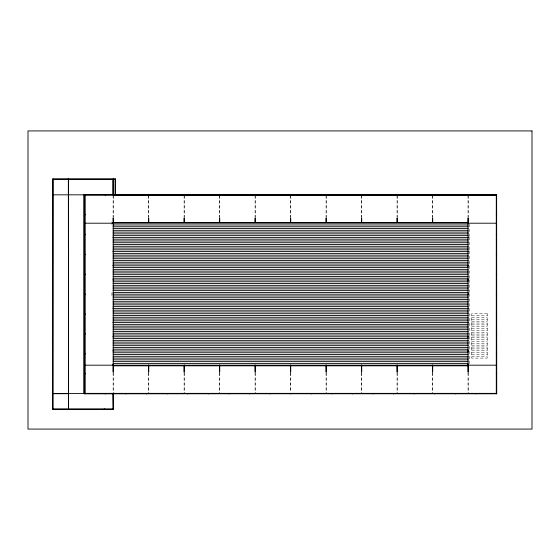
<?xml version="1.0" encoding="UTF-8"?>
<svg xmlns="http://www.w3.org/2000/svg" width="560" height="560" viewBox="0 0 560 560"><rect width="100%" height="100%" fill="white"/><g stroke="black" fill="none" stroke-linecap="round" stroke-linejoin="round"><path stroke-width="0.42" stroke-dasharray="2.8 2.1" d="M471.66 315.637L487.277 315.637M471.66 317.478L487.277 317.478M471.66 319.326L487.277 319.326M471.66 321.174L487.277 321.174M471.66 323.015L487.277 323.015M471.66 324.863L487.277 324.863M471.66 326.711L487.277 326.711M471.66 328.552L487.277 328.552M471.66 330.4L487.277 330.4M471.66 332.248L487.277 332.248M471.66 334.089L487.277 334.089M471.66 335.937L487.277 335.937M471.66 337.785L487.277 337.785M471.66 339.626L487.277 339.626M471.66 341.474L487.277 341.474M471.66 343.322L487.277 343.322M471.66 345.163L487.277 345.163M471.66 347.011L487.277 347.011M471.66 348.859L487.277 348.859M471.66 350.7L487.277 350.7M471.66 352.548L487.277 352.548M471.66 354.396L487.277 354.396M471.66 356.237L487.277 356.237M469.175 224.084L469.175 236.278M469.175 237.146L469.175 250.215M469.175 251.083L469.175 278.957M469.175 279.825L469.175 292.894M469.175 293.762L469.175 335.566M469.175 336.441L469.175 364.315M468.195 195.594L468.195 217.266M468.195 372.848L468.195 392.798M468.027 195.594L468.027 217.266M468.027 372.848L468.027 392.798M432.705 195.594L432.705 217.266M432.705 372.848L432.705 392.798M432.537 195.594L432.537 217.266M432.537 372.848L432.537 392.798M397.215 195.594L397.215 217.266M397.215 372.848L397.215 392.798M397.04 195.594L397.04 217.266M397.04 372.848L397.04 392.798M361.718 195.594L361.718 217.266M361.718 372.848L361.718 392.798M361.55 195.594L361.55 217.266M361.55 372.848L361.55 392.798M326.228 195.594L326.228 217.266M326.228 372.848L326.228 392.798M326.053 195.594L326.053 217.266M326.053 372.848L326.053 392.798M290.731 195.594L290.731 217.266M290.731 372.848L290.731 391.937M290.563 195.594L290.563 217.266M290.563 372.848L290.563 391.937M255.241 195.594L255.241 217.266M255.241 372.848L255.241 392.798M255.073 195.594L255.073 217.266M255.073 372.848L255.073 392.798M219.744 195.594L219.744 217.266M219.744 372.848L219.744 392.798M219.576 195.594L219.576 217.266M219.576 372.848L219.576 392.798M184.254 195.594L184.254 217.266M184.254 372.848L184.254 392.798M184.086 195.594L184.086 217.266M184.086 372.848L184.086 392.798M148.764 195.594L148.764 217.266M148.764 372.848L148.764 392.798M148.589 195.594L148.589 217.266M148.589 372.848L148.589 392.798M113.267 195.594L113.267 217.266M113.267 372.848L113.267 392.798M113.099 195.594L113.099 217.266M113.099 372.848L113.099 392.798M111.902 221.935L111.902 224.49M111.902 292.922L111.902 295.477M487.277 313.789L471.66 313.789L471.66 358.085L487.277 358.085L487.277 313.789"/><path stroke-width="0.84" d="M52.738 179.2L115.416 179.2M52.724 179.326L115.437 179.326M113.183 194.446L113.435 194.943M84.91 194.691L84.413 194.691L84.91 194.943M113.057 194.691L496.629 194.691L496.72 393.792L84.413 393.701L496.629 393.456M52.738 194.831L496.72 194.817M496.629 194.943L113.057 194.943L113.057 179.074M84.574 195.027L496.51 194.992M84.574 214.48L85.001 214.48M496.293 214.48L496.72 214.48M84.574 214.907L85.001 214.907M496.293 214.907L496.72 214.907M468.111 222.572L113.183 222.572L113.183 365.82L468.111 365.82M113.575 222.824L112.791 222.824L112.791 223.601L113.575 223.601M467.719 222.824L468.503 222.824L468.503 223.601L467.719 223.601M113.414 222.978L112.952 222.978L113.414 223.44M84.791 223.209L496.51 223.209M468.027 223.293L468.195 217.966M113.183 224.987L468.111 224.987M113.183 226.758L468.111 226.758M113.183 228.536L468.111 228.536M113.183 230.307L468.111 230.307M113.183 232.085L468.111 232.085M113.183 233.856L468.111 233.856M84.574 234.353L85.001 234.353M496.293 234.353L496.72 234.353M84.574 234.78L85.001 234.78M496.293 234.78L496.72 234.78M113.183 235.634L468.111 235.634M113.414 237.181L112.952 237.181L113.414 237.636M113.183 237.405L468.111 237.405M113.183 239.183L468.111 239.183M113.183 240.961L468.111 240.961M113.183 242.732L468.111 242.732M113.183 244.51L468.111 244.51M113.183 246.281L468.111 246.281M113.183 248.059L468.111 248.059M113.183 249.83L468.111 249.83M113.414 251.377L112.952 251.377L113.414 251.839M113.183 251.608L468.111 251.608M113.183 253.379L468.111 253.379M84.574 254.233L85.001 254.233M496.293 254.233L496.72 254.233M84.574 254.66L85.001 254.66M496.293 254.66L496.72 254.66M113.183 255.157L468.111 255.157M113.183 256.928L468.111 256.928M113.183 258.706L468.111 258.706M113.183 260.477L468.111 260.477M113.183 262.255L468.111 262.255M113.183 264.026L468.111 264.026M113.414 265.573L112.952 265.573L113.414 266.035M113.183 265.804L468.111 265.804M113.183 267.575L468.111 267.575M113.183 269.353L468.111 269.353M113.183 271.124L468.111 271.124M113.183 272.902L468.111 272.902M84.574 274.106L85.001 274.106M496.293 274.106L496.72 274.106M84.574 274.533L85.001 274.533M496.293 274.533L496.72 274.533M113.183 274.673L468.111 274.673M113.183 276.451L468.111 276.451M113.183 278.222L468.111 278.222M113.414 279.769L112.952 279.769L113.414 280.231M113.183 280L468.111 280M113.183 281.778L468.111 281.778M113.183 283.549L468.111 283.549M113.183 285.327L468.111 285.327M113.183 287.098L468.111 287.098M113.183 288.876L468.111 288.876M113.183 290.647L468.111 290.647M113.183 292.425L468.111 292.425M84.574 293.986L85.001 293.986M113.414 293.965L112.952 293.965L113.414 294.427M496.293 293.986L496.72 293.986M113.183 294.196L468.111 294.196M84.574 294.413L85.001 294.413M496.293 294.413L496.72 294.413M113.183 295.974L468.111 295.974M113.183 297.745L468.111 297.745M113.183 299.523L468.111 299.523M113.183 301.294L468.111 301.294M113.183 303.072L468.111 303.072M113.183 304.843L468.111 304.843M113.183 306.621L468.111 306.621M113.414 308.161L112.952 308.161L113.414 308.623M113.183 308.392L468.111 308.392M113.183 310.17L468.111 310.17M113.183 311.941L468.111 311.941M113.183 313.719L468.111 313.719M84.574 313.859L85.001 313.859M496.293 313.859L496.72 313.859M84.574 314.286L85.001 314.286M496.293 314.286L496.72 314.286M113.183 315.49L468.111 315.49M113.183 317.268L468.111 317.268M113.183 319.039L468.111 319.039M113.183 320.817L468.111 320.817M113.414 322.364L112.952 322.364L113.414 322.819M113.183 322.595L468.111 322.595M113.183 324.366L468.111 324.366M113.183 326.144L468.111 326.144M113.183 327.915L468.111 327.915M113.183 329.693L468.111 329.693M113.183 331.464L468.111 331.464M113.183 333.242L468.111 333.242M84.574 333.739L85.001 333.739M496.293 333.739L496.72 333.739M84.574 334.159L85.001 334.159M496.293 334.159L496.72 334.159M113.183 335.013L468.111 335.013M113.414 336.56L112.952 336.56L113.414 337.022M113.183 336.791L468.111 336.791M113.183 338.562L468.111 338.562M113.183 340.34L468.111 340.34M113.183 342.111L468.111 342.111M113.183 343.889L468.111 343.889M113.183 345.66L468.111 345.66M113.183 347.438L468.111 347.438M113.183 349.209L468.111 349.209M113.414 350.756L112.952 350.756L113.414 351.218M113.183 350.987L468.111 350.987M113.183 352.758L468.111 352.758M84.574 353.612L85.001 353.612M496.293 353.612L496.72 353.612M84.574 354.039L85.001 354.039M496.293 354.039L496.72 354.039M113.183 354.536L468.111 354.536M113.183 356.307L468.111 356.307M113.183 358.085L468.111 358.085M113.183 359.856L468.111 359.856M113.183 361.634L468.111 361.634M113.183 363.405L468.111 363.405M113.575 364.791L112.791 364.791L112.791 365.575L113.575 365.575M467.719 364.791L468.503 364.791L468.503 365.575L467.719 365.575M113.414 364.952L112.952 364.952L113.414 365.414M84.791 365.183L496.51 365.183M130.536 365.575L131.32 365.575M148.288 365.575L149.065 365.575M166.033 365.575L166.81 365.575M183.778 365.575L184.562 365.575M201.523 365.575L202.307 365.575M219.275 365.575L220.052 365.575M237.02 365.575L237.797 365.575M254.765 365.575L255.542 365.575M272.51 365.575L273.294 365.575M290.255 365.575L291.039 365.575M308.007 365.575L308.784 365.575M325.752 365.575L326.529 365.575M343.497 365.575L344.281 365.575M361.242 365.575L362.026 365.575M378.987 365.575L379.771 365.575M396.739 365.575L397.516 365.575M414.484 365.575L415.261 365.575M432.229 365.575L433.013 365.575M449.974 365.575L450.758 365.575M84.574 373.485L85.001 373.485M496.293 373.485L496.72 373.485M84.574 373.912L85.001 373.912M496.293 373.912L496.72 373.912M84.574 393.365L496.72 393.365M52.724 393.456L68.586 393.456M52.738 393.575L496.72 393.575M52.724 393.701L68.586 393.701M52.843 409.087L113.183 409.087M52.738 409.192L113.288 409.192M496.51 393.757L496.51 194.642L84.574 194.607L84.574 393.792M496.293 194.817L496.293 393.792M476.133 194.607L476.133 195.027M476.133 393.365L476.133 393.792M475.923 194.642L475.923 194.992M475.923 393.4L475.923 393.757M475.706 194.607L475.706 195.027M475.706 393.365L475.706 393.792M468.195 365.099L468.195 372.148M468.027 217.966L468.027 372.148M455.546 194.607L455.546 195.027M455.546 393.365L455.546 393.792M455.336 194.642L455.336 194.992M455.336 393.4L455.336 393.757M455.119 194.607L455.119 195.027M455.119 393.365L455.119 393.792M434.959 194.607L434.959 195.027M434.959 393.365L434.959 393.792M434.749 194.642L434.749 194.992M434.749 393.4L434.749 393.757M434.539 194.607L434.539 195.027M434.539 393.365L434.539 393.792M432.705 217.966L432.705 222.432M432.705 365.099L432.705 372.148M432.537 217.966L432.537 222.432M432.537 365.099L432.537 372.148M414.379 194.607L414.379 195.027M414.379 393.365L414.379 393.792M414.162 194.642L414.162 194.992M414.162 393.4L414.162 393.757M413.952 194.607L413.952 195.027M413.952 393.365L413.952 393.792M397.215 217.966L397.215 222.432M397.215 365.099L397.215 372.148M397.04 217.966L397.04 222.432M397.04 365.099L397.04 372.148M393.792 194.607L393.792 195.027M393.792 393.365L393.792 393.792M393.575 194.642L393.575 194.992M393.575 393.4L393.575 393.757M393.365 194.607L393.365 195.027M393.365 393.365L393.365 393.792M373.205 194.607L373.205 195.027M373.205 393.365L373.205 393.792M372.995 194.642L372.995 194.992M372.995 393.4L372.995 393.757M372.778 194.607L372.778 195.027M372.778 393.365L372.778 393.792M361.718 217.966L361.718 222.432M361.718 365.099L361.718 372.148M361.55 217.966L361.55 222.432M361.55 365.099L361.55 372.148M352.618 194.607L352.618 195.027M352.618 393.365L352.618 393.792M352.408 194.642L352.408 194.992M352.408 393.4L352.408 393.757M352.191 194.607L352.191 195.027M352.191 393.365L352.191 393.792M332.031 194.607L332.031 195.027M332.031 393.365L332.031 393.792M331.821 194.642L331.821 194.992M331.821 393.4L331.821 393.757M331.604 194.607L331.604 195.027M331.604 393.365L331.604 393.792M326.228 217.966L326.228 222.432M326.228 365.099L326.228 372.148M326.053 217.966L326.053 222.432M326.053 365.099L326.053 372.148M311.444 194.607L311.444 195.027M311.444 393.365L311.444 393.792M311.234 194.642L311.234 194.992M311.234 393.4L311.234 393.757M311.024 194.607L311.024 195.027M311.024 393.365L311.024 393.792M290.864 194.607L290.864 195.027M290.864 393.365L290.864 393.792M290.731 217.966L290.731 222.432M290.731 365.099L290.731 372.148M290.647 194.642L290.647 194.992M290.647 393.4L290.647 393.757M290.563 217.966L290.563 222.432M290.563 365.099L290.563 372.148M290.437 194.607L290.437 195.027M290.437 393.365L290.437 393.792M270.277 194.607L270.277 195.027M270.277 393.365L270.277 393.792M270.06 194.642L270.06 194.992M270.06 393.4L270.06 393.757M269.85 194.607L269.85 195.027M269.85 393.365L269.85 393.792M255.241 217.966L255.241 222.432M255.241 365.099L255.241 372.148M255.073 217.966L255.073 222.432M255.073 365.099L255.073 372.148M249.69 194.607L249.69 195.027M249.69 393.365L249.69 393.792M249.473 194.642L249.473 194.992M249.473 393.4L249.473 393.757M249.263 194.607L249.263 195.027M249.263 393.365L249.263 393.792M229.103 194.607L229.103 195.027M229.103 393.365L229.103 393.792M228.893 194.642L228.893 194.992M228.893 393.4L228.893 393.757M228.676 194.607L228.676 195.027M228.676 393.365L228.676 393.792M219.744 217.966L219.744 222.432M219.744 365.099L219.744 372.148M219.576 217.966L219.576 222.432M219.576 365.099L219.576 372.148M208.516 194.607L208.516 195.027M208.516 393.365L208.516 393.792M208.306 194.642L208.306 194.992M208.306 393.4L208.306 393.757M208.089 194.607L208.089 195.027M208.089 393.365L208.089 393.792M187.929 194.607L187.929 195.027M187.929 393.365L187.929 393.792M187.719 194.642L187.719 194.992M187.719 393.4L187.719 393.757M187.502 194.607L187.502 195.027M187.502 393.365L187.502 393.792M184.254 217.966L184.254 222.432M184.254 365.099L184.254 372.148M184.086 217.966L184.086 222.432M184.086 365.099L184.086 372.148M167.342 194.607L167.342 195.027M167.342 393.365L167.342 393.792M167.132 194.642L167.132 194.992M167.132 393.4L167.132 393.757M166.922 194.607L166.922 195.027M166.922 393.365L166.922 393.792M148.764 217.966L148.764 222.432M148.764 365.099L148.764 372.148M148.589 217.966L148.589 222.432M148.589 365.099L148.589 372.148M146.762 194.607L146.762 195.027M146.762 393.365L146.762 393.792M146.545 194.642L146.545 194.992M146.545 393.4L146.545 393.757M146.335 194.607L146.335 195.027M146.335 393.365L146.335 393.792M126.175 194.607L126.175 195.027M126.175 393.365L126.175 393.792M125.958 194.642L125.958 194.992M125.958 393.4L125.958 393.757M125.748 194.607L125.748 195.027M125.748 393.365L125.748 393.792M115.437 194.943L115.437 179.074L52.724 179.074L52.724 409.318L52.969 179.074M115.311 179.095L115.311 194.817M115.185 179.074L115.185 194.943M113.309 179.074L113.309 194.943M113.267 217.966L113.267 223.293L113.099 217.966M113.267 365.099L113.267 372.148M113.309 393.456L113.309 409.318L113.057 393.456M113.183 179.095L113.183 194.943M113.183 393.456L113.183 409.304M113.099 365.099L113.099 372.148M105.588 194.607L105.588 195.027M105.588 393.365L105.588 393.792M105.378 194.642L105.378 194.992M105.378 393.4L105.378 393.757M105.161 194.607L105.161 195.027M105.161 393.365L105.161 393.792M104.685 409.073L104.118 409.073L104.363 409.318M85.001 194.607L85.001 393.792M84.791 194.642L84.791 393.757M84.182 194.803L84.182 393.589M83.972 194.803L83.972 393.589M68.586 179.074L68.586 409.318L68.341 179.074M68.46 179.095L68.46 409.304M52.843 179.095L52.843 409.304M532 130.928L28 130.928L28 429.072L532 429.072L532 130.928M468.342 222.978L467.88 223.44L468.342 222.978M468.342 237.181L467.88 237.636L468.342 237.181M468.342 251.377L467.88 251.839L468.342 251.377M468.342 265.573L467.88 266.035L468.342 265.573M468.342 279.769L467.88 280.231L468.342 279.769M468.342 293.965L467.88 294.427L468.342 293.965M468.342 308.161L467.88 308.623L468.342 308.161M468.342 322.364L467.88 322.819L468.342 322.364M468.342 336.56L467.88 337.022L468.342 336.56M468.342 350.756L467.88 351.218L468.342 350.756M468.342 364.952L467.88 365.414L468.342 364.952"/></g></svg>
